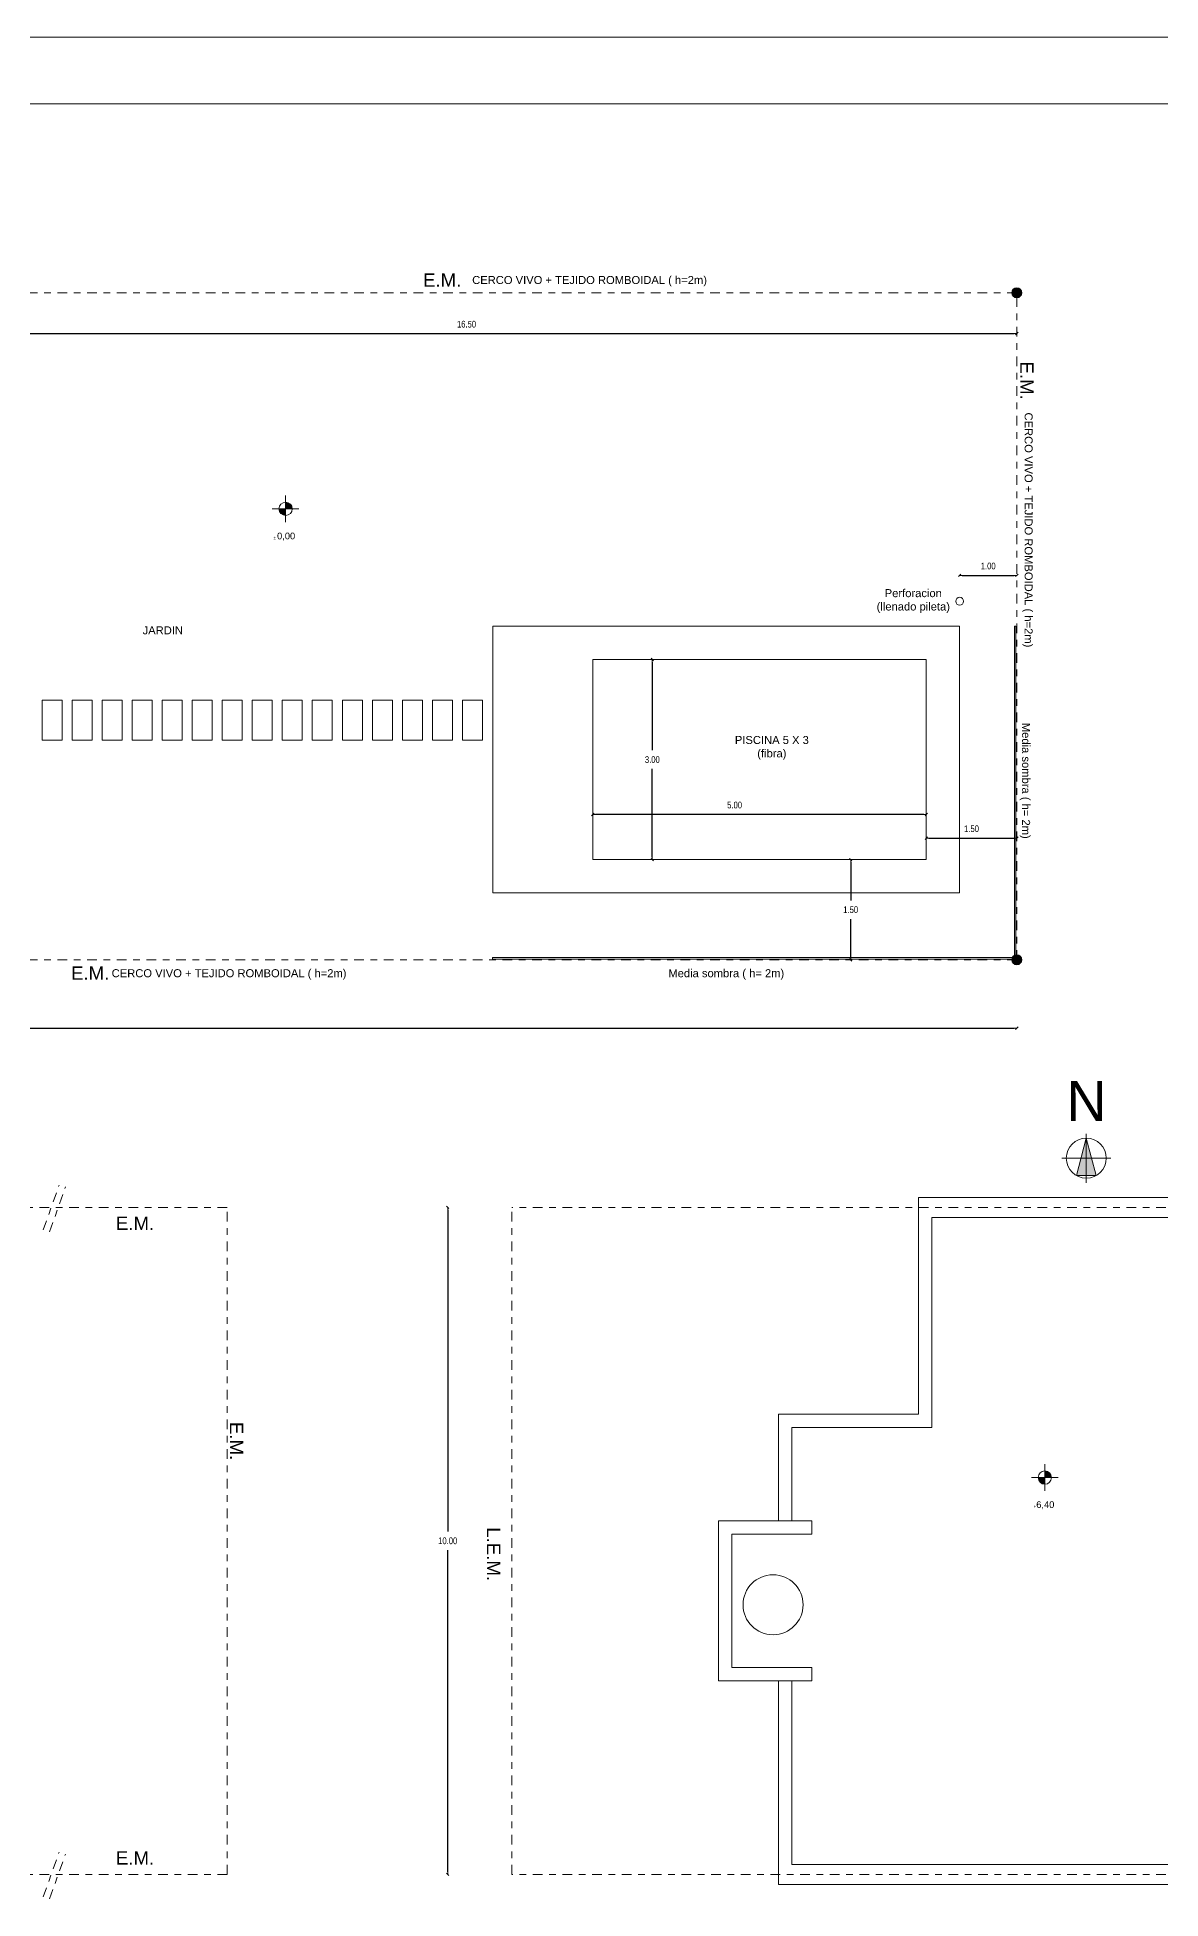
# Model space of a CAD drawing. Header units: millimetres. Extents: x 337 to 1167, y 242 to 575.
# Drawn here: x 557.23 to 574.07, y 295.05 to 322.96 of the extents above; entities that cross this region are included whole.
import ezdxf
from ezdxf.enums import TextEntityAlignment as Align

# ---------------------------------------------------------------- set-up
doc = ezdxf.new("R2010")
doc.units = ezdxf.units.MM
doc.linetypes.add('EJE', pattern=[0.205, 0.145, -0.03, 0, -0.03])
doc.layers.get('0').update_dxf_attribs({"lineweight": 5})
doc.layers.get('Defpoints').update_dxf_attribs({"lineweight": 5})
for name, color, linetype, lineweight in [('01', 1, 'Continuous', 5), ('cotas', 7, 'Continuous', 5), ('MUROS', 4, 'Continuous', 20), ('PRESENTACION ANTEPROYECTO', 7, 'Continuous', 5)]:
    doc.layers.add(name, color=color, linetype=linetype, lineweight=lineweight)
doc.styles.add('GENERATED_STYLE_13', font='')
doc.styles.add('GENERATED_STYLE_14', font='arial.ttf')
doc.styles.get('GENERATED_STYLE_13').set_extended_font_data('Arial Narrow Occidental')
doc.dimstyles.new('Dimstyle_92', dxfattribs={"dimtxt": 0.1, "dimasz": 0.038, "dimexe": 0.18, "dimexo": 0, "dimgap": 0.09, "dimtad": 1, "dimtih": 1, "dimtoh": 1, "dimzin": 0, "dimdsep": 46, "dimtxsty": 'GENERATED_STYLE_13', "dimblk": 'ARROWHEAD_6', "dimblk1": 'ARROWHEAD_6', "dimblk2": 'ARROWHEAD_6', "dimcen": 0.09, "dimse1": 1, "dimse2": 1, "dimclrd": 252, "dimclre": 252, "dimclrt": 252, "dimadec": 0, "dimazin": 0, "dimtfac": 1, "dimtdec": 4, "dimtmove": 0, "dimatfit": 3, "dimfxl": 1, "dimtolj": 1, "dimtzin": 0, "dimarcsym": 0})

# ---------------------------------------------------------------- blocks, each defined once
blk = doc.blocks.new('ARROWHEAD_6')
at = {"color": 0, "linetype": 'Continuous'}
for p, q in [((0, 0), (-1, 0)), ((-0.5, -0.5), (0.5, 0.5))]:
    blk.add_line(p, q, dxfattribs=at)
blk = doc.blocks.new('*D187')
at = {"layer": 'cotas', "color": 252, "lineweight": -2, "transparency": 16777216}
blk.add_line((570.519, 311.307), (565.595, 311.307), dxfattribs=at)
at = {"layer": 'Defpoints', "color": 0, "transparency": 16777216}
for p in [(565.557, 311.307), (565.557, 310.629), (570.557, 310.629)]:
    blk.add_point(p, dxfattribs=at)
at = {"layer": 'cotas', "color": 252, "lineweight": -2, "transparency": 16777216, "xscale": 0.03800000000000001, "yscale": 0.03800000000000001, "zscale": 0.03800000000000001, "rotation": 180}
blk.add_blockref('ARROWHEAD_6', (565.557, 311.307), dxfattribs=at)
at = {"layer": 'cotas', "color": 252, "lineweight": -2, "transparency": 16777216, "xscale": 0.03800000000000001, "yscale": 0.03800000000000001, "zscale": 0.03800000000000001}
blk.add_blockref('ARROWHEAD_6', (570.557, 311.307), dxfattribs=at)
at = {"layer": 'cotas', "color": 252, "transparency": 16777216, "insert": (567.683, 311.447), "char_height": 0.1, "attachment_point": 5, "style": 'GENERATED_STYLE_13'}
blk.add_mtext('\\A1;5.00', dxfattribs=at)
blk = doc.blocks.new('*D217')
at = {"layer": 'cotas', "color": 252, "lineweight": -2, "transparency": 16777216}
for p, q in [((566.449, 313.591), (566.449, 312.269)), ((566.449, 310.667), (566.449, 311.989))]:
    blk.add_line(p, q, dxfattribs=at)
at = {"layer": 'Defpoints', "color": 0, "transparency": 16777216}
for p in [(565.557, 313.629), (565.557, 310.629), (566.449, 310.629)]:
    blk.add_point(p, dxfattribs=at)
at = {"layer": 'cotas', "color": 252, "lineweight": -2, "transparency": 16777216, "xscale": 0.03800000000000001, "yscale": 0.03800000000000001, "zscale": 0.03800000000000001}
for p, rotation in [((566.449, 313.629), 90), ((566.449, 310.629), 270)]:
    blk.add_blockref('ARROWHEAD_6', p, dxfattribs=dict(at, rotation=rotation))
at = {"layer": 'cotas', "color": 252, "transparency": 16777216, "insert": (566.449, 312.129), "char_height": 0.1, "attachment_point": 5, "style": 'GENERATED_STYLE_13'}
blk.add_mtext('\\A1;3.00', dxfattribs=at)
blk = doc.blocks.new('*D237')
at = {"layer": 'cotas', "color": 252, "lineweight": -2, "transparency": 16777216}
for p, q in [((569.423, 310.591), (569.423, 310.018)), ((569.423, 309.166), (569.423, 309.738))]:
    blk.add_line(p, q, dxfattribs=at)
at = {"layer": 'Defpoints', "color": 0, "transparency": 16777216}
for p in [(570.557, 310.629), (569.423, 309.128), (571.913, 309.128)]:
    blk.add_point(p, dxfattribs=at)
at = {"layer": 'cotas', "color": 252, "lineweight": -2, "transparency": 16777216, "xscale": 0.03800000000000001, "yscale": 0.03800000000000001, "zscale": 0.03800000000000001}
for p, rotation in [((569.423, 310.629), 90), ((569.423, 309.128), 270)]:
    blk.add_blockref('ARROWHEAD_6', p, dxfattribs=dict(at, rotation=rotation))
at = {"layer": 'cotas', "color": 252, "transparency": 16777216, "insert": (569.423, 309.878), "char_height": 0.1, "attachment_point": 5, "style": 'GENERATED_STYLE_13'}
blk.add_mtext('\\A1;1.50', dxfattribs=at)
blk = doc.blocks.new('*D249')
at = {"layer": 'cotas', "color": 252, "lineweight": -2, "transparency": 16777216}
blk.add_line((555.451, 318.516), (571.875, 318.516), dxfattribs=at)
at = {"layer": 'Defpoints', "color": 0, "transparency": 16777216}
for p in [(555.413, 319.128), (571.913, 319.128), (571.913, 318.516)]:
    blk.add_point(p, dxfattribs=at)
at = {"layer": 'cotas', "color": 252, "lineweight": -2, "transparency": 16777216, "xscale": 0.03800000000000001, "yscale": 0.03800000000000001, "zscale": 0.03800000000000001, "rotation": 180}
blk.add_blockref('ARROWHEAD_6', (555.413, 318.516), dxfattribs=at)
at = {"layer": 'cotas', "color": 252, "lineweight": -2, "transparency": 16777216, "xscale": 0.03800000000000001, "yscale": 0.03800000000000001, "zscale": 0.03800000000000001}
blk.add_blockref('ARROWHEAD_6', (571.913, 318.516), dxfattribs=at)
at = {"layer": 'cotas', "color": 252, "transparency": 16777216, "insert": (563.663, 318.656), "char_height": 0.1, "attachment_point": 5, "style": 'GENERATED_STYLE_13'}
blk.add_mtext('\\A1;16.50', dxfattribs=at)
blk = doc.blocks.new('*D251')
at = {"layer": 'cotas', "color": 252, "lineweight": -2, "transparency": 16777216}
blk.add_line((541.951, 308.102), (571.875, 308.102), dxfattribs=at)
at = {"layer": 'Defpoints', "color": 0, "transparency": 16777216}
for p in [(571.913, 308.102), (541.913, 307.737), (571.913, 307.737)]:
    blk.add_point(p, dxfattribs=at)
at = {"layer": 'cotas', "color": 252, "lineweight": -2, "transparency": 16777216, "xscale": 0.03800000000000001, "yscale": 0.03800000000000001, "zscale": 0.03800000000000001, "rotation": 180}
blk.add_blockref('ARROWHEAD_6', (541.913, 308.102), dxfattribs=at)
at = {"layer": 'cotas', "color": 252, "lineweight": -2, "transparency": 16777216, "xscale": 0.03800000000000001, "yscale": 0.03800000000000001, "zscale": 0.03800000000000001}
blk.add_blockref('ARROWHEAD_6', (571.913, 308.102), dxfattribs=at)
at = {"layer": 'cotas', "color": 252, "transparency": 16777216, "insert": (556.913, 308.242), "char_height": 0.1, "attachment_point": 5, "style": 'GENERATED_STYLE_13'}
blk.add_mtext('\\A1;30.00', dxfattribs=at)
blk = doc.blocks.new('*D320')
at = {"layer": 'cotas', "color": 252, "lineweight": -2, "transparency": 16777216}
blk.add_line((570.595, 310.952), (571.875, 310.952), dxfattribs=at)
at = {"layer": 'Defpoints', "color": 0, "transparency": 16777216}
for p in [(571.913, 310.952), (570.557, 310.629), (571.913, 309.128)]:
    blk.add_point(p, dxfattribs=at)
at = {"layer": 'cotas', "color": 252, "lineweight": -2, "transparency": 16777216, "xscale": 0.03800000000000001, "yscale": 0.03800000000000001, "zscale": 0.03800000000000001, "rotation": 180}
blk.add_blockref('ARROWHEAD_6', (570.557, 310.952), dxfattribs=at)
at = {"layer": 'cotas', "color": 252, "lineweight": -2, "transparency": 16777216, "xscale": 0.03800000000000001, "yscale": 0.03800000000000001, "zscale": 0.03800000000000001}
blk.add_blockref('ARROWHEAD_6', (571.913, 310.952), dxfattribs=at)
at = {"layer": 'cotas', "color": 252, "transparency": 16777216, "insert": (571.235, 311.092), "char_height": 0.1, "attachment_point": 5, "style": 'GENERATED_STYLE_13'}
blk.add_mtext('\\A1;1.50', dxfattribs=at)
blk = doc.blocks.new('*D332')
at = {"layer": 'cotas', "color": 252, "lineweight": -2, "transparency": 16777216}
for p, q in [((563.381, 305.378), (563.381, 300.556)), ((563.381, 295.454), (563.381, 300.276))]:
    blk.add_line(p, q, dxfattribs=at)
at = {"layer": 'Defpoints', "color": 0, "transparency": 16777216}
for p in [(563.381, 305.416), (564.342, 305.416), (564.417, 295.416)]:
    blk.add_point(p, dxfattribs=at)
at = {"layer": 'cotas', "color": 252, "lineweight": -2, "transparency": 16777216, "xscale": 0.03800000000000001, "yscale": 0.03800000000000001, "zscale": 0.03800000000000001}
for p, rotation in [((563.381, 305.416), 90), ((563.381, 295.416), 270)]:
    blk.add_blockref('ARROWHEAD_6', p, dxfattribs=dict(at, rotation=rotation))
at = {"layer": 'cotas', "color": 252, "transparency": 16777216, "insert": (563.381, 300.416), "char_height": 0.1, "attachment_point": 5, "style": 'GENERATED_STYLE_13'}
blk.add_mtext('\\A1;10.00', dxfattribs=at)
blk = doc.blocks.new('OBJECT_353', base_point=(119.823, 245.494))
at = {"layer": 'PRESENTACION ANTEPROYECTO'}
blk.add_hatch(color=7, dxfattribs=at).paths.add_polyline_path([(119.97, 245.233), (119.823, 245.794), (119.676, 245.233)], flags=0)
at = {"layer": 'PRESENTACION ANTEPROYECTO', "color": 7, "linetype": 'Continuous'}
for p, q in [((119.676, 245.233), (119.823, 245.794)), ((119.823, 245.859), (119.823, 245.123)), ((119.823, 245.794), (119.97, 245.233)), ((119.455, 245.494), (120.191, 245.494)), ((119.97, 245.233), (119.676, 245.233))]:
    blk.add_line(p, q, dxfattribs=at)
blk.add_circle((119.823, 245.494), 0.3, dxfattribs=at)
at = {"layer": 'PRESENTACION ANTEPROYECTO', "color": 7, "style": 'GENERATED_STYLE_14'}
blk.add_attdef('txt', text='', height=0.6, dxfattribs=at).set_placement((119.826, 245.872), align=Align.BOTTOM_CENTER)
blk = doc.blocks.new('*D489')
at = {"layer": 'cotas', "color": 252, "lineweight": -2, "transparency": 16777216}
blk.add_line((571.095, 314.891), (571.875, 314.891), dxfattribs=at)
at = {"layer": 'Defpoints', "color": 0, "transparency": 16777216}
for p in [(571.913, 319.128), (571.913, 314.891), (571.057, 314.503)]:
    blk.add_point(p, dxfattribs=at)
at = {"layer": 'cotas', "color": 252, "lineweight": -2, "transparency": 16777216, "xscale": 0.03800000000000001, "yscale": 0.03800000000000001, "zscale": 0.03800000000000001, "rotation": 180}
blk.add_blockref('ARROWHEAD_6', (571.057, 314.891), dxfattribs=at)
at = {"layer": 'cotas', "color": 252, "lineweight": -2, "transparency": 16777216, "xscale": 0.03800000000000001, "yscale": 0.03800000000000001, "zscale": 0.03800000000000001}
blk.add_blockref('ARROWHEAD_6', (571.913, 314.891), dxfattribs=at)
at = {"layer": 'cotas', "color": 252, "transparency": 16777216, "insert": (571.485, 315.031), "char_height": 0.1, "attachment_point": 5, "style": 'GENERATED_STYLE_13'}
blk.add_mtext('\\A1;1.00', dxfattribs=at)

msp = doc.modelspace()

# ---------------------------------------------------------------- hatches: boundary and pattern name
at = {"layer": 'PRESENTACION ANTEPROYECTO'}
for points in [[(571.988, 319.128, -0.414214), (571.913, 319.053, -0.414214), (571.838, 319.128, -0.414214), (571.913, 319.203, -0.414214)], [(571.988, 309.128, -0.414214), (571.913, 309.053, -0.414214), (571.838, 309.128, -0.414214), (571.913, 309.203, -0.414214)]]:
    msp.add_hatch(color=252, dxfattribs=at).paths.add_polyline_path(points, flags=0)

# ---------------------------------------------------------------- linework, layer by layer
at = {"layer": '01', "linetype": 'Continuous'}
for p, q in [((571.057, 314.129), (564.057, 314.129)), ((564.057, 310.129), (564.057, 314.129)), ((571.057, 310.129), (571.057, 314.129)), ((570.557, 313.629), (565.557, 313.629)), ((565.557, 310.629), (565.557, 313.629)), ((570.557, 310.629), (570.557, 313.629)), ((557.301, 313.022), (557.601, 313.022)), ((557.301, 313.022), (557.301, 312.422)), ((557.601, 313.022), (557.601, 312.422)), ((557.751, 313.022), (558.051, 313.022)), ((557.751, 313.022), (557.751, 312.422)), ((558.051, 313.022), (558.051, 312.422)), ((558.201, 313.022), (558.501, 313.022)), ((558.201, 313.022), (558.201, 312.422)), ((558.501, 313.022), (558.501, 312.422)), ((558.651, 313.022), (558.651, 312.422)), ((558.651, 313.022), (558.951, 313.022)), ((558.951, 313.022), (558.951, 312.422)), ((559.101, 313.022), (559.101, 312.422)), ((559.101, 313.022), (559.401, 313.022)), ((559.401, 313.022), (559.401, 312.422)), ((559.551, 313.022), (559.551, 312.422)), ((559.551, 313.022), (559.851, 313.022)), ((559.851, 313.022), (559.851, 312.422)), ((560.001, 313.022), (560.301, 313.022)), ((560.001, 313.022), (560.001, 312.422)), ((560.301, 313.022), (560.301, 312.422)), ((560.451, 313.022), (560.451, 312.422)), ((560.451, 313.022), (560.751, 313.022)), ((560.751, 313.022), (560.751, 312.422)), ((560.901, 313.022), (561.201, 313.022)), ((560.901, 313.022), (560.901, 312.422)), ((561.201, 313.022), (561.201, 312.422)), ((561.351, 313.022), (561.351, 312.422)), ((561.351, 313.022), (561.651, 313.022)), ((561.651, 313.022), (561.651, 312.422)), ((561.801, 313.022), (562.101, 313.022)), ((561.801, 313.022), (561.801, 312.422)), ((562.101, 313.022), (562.101, 312.422)), ((562.251, 313.022), (562.551, 313.022)), ((562.251, 313.022), (562.251, 312.422)), ((562.551, 313.022), (562.551, 312.422)), ((562.701, 313.022), (563.001, 313.022)), ((562.701, 313.022), (562.701, 312.422)), ((562.701, 313.022), (563.001, 313.022)), ((562.701, 313.022), (562.701, 312.422)), ((563.001, 313.022), (563.001, 312.422)), ((563.001, 313.022), (563.001, 312.422)), ((563.151, 313.022), (563.451, 313.022)), ((563.151, 313.022), (563.151, 312.422)), ((563.451, 313.022), (563.451, 312.422)), ((563.601, 313.022), (563.901, 313.022)), ((563.601, 313.022), (563.601, 312.422)), ((563.901, 313.022), (563.901, 312.422)), ((557.301, 312.422), (557.601, 312.422)), ((557.751, 312.422), (558.051, 312.422)), ((558.201, 312.422), (558.501, 312.422)), ((558.651, 312.422), (558.951, 312.422)), ((559.101, 312.422), (559.401, 312.422)), ((559.551, 312.422), (559.851, 312.422)), ((560.001, 312.422), (560.301, 312.422)), ((560.451, 312.422), (560.751, 312.422)), ((560.901, 312.422), (561.201, 312.422)), ((561.351, 312.422), (561.651, 312.422)), ((561.801, 312.422), (562.101, 312.422)), ((562.251, 312.422), (562.551, 312.422)), ((562.701, 312.422), (563.001, 312.422)), ((562.701, 312.422), (563.001, 312.422)), ((563.151, 312.422), (563.451, 312.422)), ((563.601, 312.422), (563.901, 312.422)), ((570.557, 310.629), (565.557, 310.629)), ((571.057, 310.129), (564.057, 310.129))]:
    msp.add_line(p, q, dxfattribs=at)
at = {"layer": '01'}
for points in [[(571.901, 314.13), (571.901, 309.139), (571.877, 309.139), (571.877, 314.13)], [(564.055, 309.163), (571.913, 309.163), (571.913, 309.139), (564.055, 309.139)]]:
    msp.add_lwpolyline(points, close=True, dxfattribs=at)
at = {"layer": '01', "linetype": 'Continuous'}
msp.add_circle((571.057, 314.503), 0.0595, dxfattribs=at)
at = {"layer": 'MUROS', "color": 2}
for p, q in [((574.842, 305.566), (570.442, 305.566)), ((570.442, 305.566), (570.442, 302.316)), ((574.642, 305.266), (570.642, 305.266)), ((570.642, 305.266), (570.642, 302.116)), ((568.342, 300.716), (568.342, 302.316)), ((570.442, 302.316), (568.342, 302.316)), ((568.542, 300.716), (568.542, 302.116)), ((570.642, 302.116), (568.542, 302.116)), ((568.342, 300.716), (567.442, 300.716)), ((567.442, 298.316), (567.442, 300.716)), ((568.342, 300.716), (568.542, 300.716)), ((568.842, 300.716), (568.542, 300.716)), ((568.842, 300.516), (568.842, 300.716)), ((568.842, 300.516), (567.642, 300.516)), ((567.642, 298.516), (567.642, 300.516)), ((568.426, 298.516), (567.642, 298.516)), ((568.842, 298.516), (568.426, 298.516)), ((568.842, 298.316), (568.842, 298.516)), ((568.542, 298.316), (567.442, 298.316)), ((568.342, 295.266), (568.342, 298.316)), ((568.542, 295.566), (568.542, 298.316)), ((568.842, 298.316), (568.542, 298.316)), ((576.042, 295.566), (568.542, 295.566)), ((576.242, 295.266), (568.342, 295.266))]:
    msp.add_line(p, q, dxfattribs=at)
for start, end in [(90, 270), (270, 90)]:
    msp.add_arc((568.259, 299.458), 0.45, start, end, dxfattribs=at)
at = {"layer": 'PRESENTACION ANTEPROYECTO'}
for p in [(533.88, 322.959), (539.32, 322.959)]:
    msp.add_line(p, (639.944, 322.959), dxfattribs=at)
at = {"layer": 'PRESENTACION ANTEPROYECTO', "color": 7, "linetype": 'Continuous'}
for p, q in [((533.88, 322.959), (639.944, 322.959)), ((560.951, 316.088), (560.951, 315.688)), ((561.151, 315.888), (560.751, 315.888)), ((572.334, 301.565), (572.334, 301.165)), ((572.534, 301.365), (572.134, 301.365))]:
    msp.add_line(p, q, dxfattribs=at)
at = {"layer": 'PRESENTACION ANTEPROYECTO', "color": 2}
msp.add_line((536.38, 321.959), (638.944, 321.959), dxfattribs=at)
at = {"layer": 'PRESENTACION ANTEPROYECTO', "color": 252, "linetype": 'EJE'}
for p, q in [((571.913, 319.128), (542.313, 319.128)), ((571.913, 309.128), (571.913, 319.128)), ((571.913, 309.128), (571.913, 319.128)), ((571.913, 309.128), (541.913, 309.128)), ((557.316, 305.079), (557.554, 305.75)), ((557.412, 305.05), (557.65, 305.721)), ((560.075, 305.416), (541.813, 305.416)), ((560.075, 295.416), (560.075, 305.416)), ((560.075, 295.416), (560.075, 305.416)), ((582.604, 305.416), (564.342, 305.416)), ((564.342, 295.416), (564.342, 305.416)), ((564.342, 295.416), (564.342, 305.416)), ((557.316, 295.079), (557.554, 295.75)), ((557.412, 295.05), (557.65, 295.721)), ((560.075, 295.416), (541.813, 295.416)), ((582.604, 295.416), (564.342, 295.416))]:
    msp.add_line(p, q, dxfattribs=at)
at = {"layer": 'PRESENTACION ANTEPROYECTO', "color": 7, "linetype": 'Continuous', "const_width": 0.1}
for points in [[(560.951, 315.838, -0.414214), (560.901, 315.888)], [(560.951, 315.938, -0.414214), (561.001, 315.888)], [(572.334, 301.415, -0.414214), (572.384, 301.365)], [(572.334, 301.315, -0.414214), (572.284, 301.365)]]:
    msp.add_lwpolyline(points, format="xyb", dxfattribs=at)
at = {"layer": 'PRESENTACION ANTEPROYECTO', "color": 252, "linetype": 'Continuous'}
for centre in [(571.913, 319.128), (571.913, 309.128)]:
    msp.add_circle(centre, 0.075, dxfattribs=at)
at = {"layer": 'PRESENTACION ANTEPROYECTO', "color": 7, "linetype": 'Continuous'}
for centre in [(560.951, 315.888), (572.334, 301.365)]:
    msp.add_circle(centre, 0.1, dxfattribs=at)

# ---------------------------------------------------------------- block references
ref = msp.add_blockref('OBJECT_353', (572.956, 306.153), dxfattribs=at)
ref.add_attrib('txt', 'N', dxfattribs={"color": 7, "linetype": 'Continuous', "height": 0.6, "style": 'GENERATED_STYLE_14'}).set_placement((572.959, 306.531), align=Align.BOTTOM_CENTER)

# ---------------------------------------------------------------- texts
at = {"layer": 'PRESENTACION ANTEPROYECTO', "color": 7, "attachment_point": 5, "style": 'GENERATED_STYLE_14'}
for s, insert, char_height, width in [('\\A1;{\\fArial|b0|i0|c0|p34;\\C252;E.M.}', (563.298, 319.318), 0.2, 0.64408), ('\\A1;{\\C252;CERCO VIVO + TEJIDO ROMBOIDAL ( h=2m)}', (565.508, 319.301), 0.12, 3.66235), ('\\A1;{\\C252;Perforacion\\P(llenado pileta)}', (570.362, 314.506), 0.12, 1.3491), ('\\A1;{\\C252;JARDIN}', (559.109, 314.066), 0.12, 1.3491), ('\\A1;{\\C252;PISCINA 5 X 3 (fibra)}', (568.241, 312.305), 0.12, 1.3491), ('\\A1;{\\fArial|b0|i0|c0|p34;\\C252;E.M.}', (558.02, 308.928), 0.2, 0.64408), ('\\A1;{\\C252;CERCO VIVO + TEJIDO ROMBOIDAL ( h=2m)}', (560.103, 308.908), 0.12, 3.62203), ('\\A1;{\\C252;Media sombra ( h= 2m)}', (567.558, 308.908), 0.12, 3.05358), ('\\A1;{\\fArial|b0|i0|c0|p34;\\C252;E.M.}', (558.693, 305.177), 0.2, 0.64408), ('\\A1;{\\fArial|b0|i0|c0|p34;\\C252;E.M.}', (558.693, 295.662), 0.2, 0.64408)]:
    msp.add_mtext(s, dxfattribs=dict(at, insert=insert, char_height=char_height, width=width))
at = {"layer": 'PRESENTACION ANTEPROYECTO', "color": 7, "attachment_point": 5, "rotation": 270, "style": 'GENERATED_STYLE_14'}
for s, insert, char_height, width in [('\\A1;{\\fArial|b0|i0|c0|p34;\\C252;E.M.}', (572.066, 317.81), 0.2, 0.64408), ('\\A1;{\\C252;CERCO VIVO + TEJIDO ROMBOIDAL ( h=2m)}', (572.073, 315.572), 0.12, 3.78701), ('\\A1;{\\C252;Media sombra ( h= 2m)}', (572.035, 311.811), 0.12, 3.05358), ('\\A1;{\\fArial|b0|i0|c0|p34;\\C252;E.M.}', (560.216, 301.912), 0.2, 0.64408), ('\\A1;{\\fArial|b0|i0|c0|p34;\\C252;L.E.M.}', (564.07, 300.216), 0.2, 1.05558)]:
    msp.add_mtext(s, dxfattribs=dict(at, insert=insert, char_height=char_height, width=width))
at = {"layer": 'PRESENTACION ANTEPROYECTO', "color": 7, "char_height": 0.04688, "attachment_point": 3}
for s, insert in [('{\\fArial|b0|i0|c0|p32;± \\H2.133x;0,00}', (561.094, 315.532)), ('{\\fArial|b0|i0|c0|p34;+\\H2.133x;6,40}', (572.477, 301.009))]:
    msp.add_mtext(s, dxfattribs=dict(at, insert=insert))

# ---------------------------------------------------------------- dimensions: what is measured, and where the dimension line sits
at = {"layer": 'cotas'}
for base, p1, p2, picture, middle in [((571.913, 318.516), (555.413, 319.128), (571.913, 319.128), '*D249', (563.663, 318.656)), ((571.913, 308.102), (541.913, 307.737), (571.913, 307.737), '*D251', (556.913, 308.242))]:
    dim = msp.add_linear_dim(base=base, p1=p1, p2=p2, dimstyle='Dimstyle_92', dxfattribs=at)
    dim.commit()
    dim.dimension.update_dxf_attribs({"geometry": picture, "text_midpoint": middle})
for base, p1, p2, text, picture, middle in [((571.913, 314.891), (571.057, 314.503), (571.913, 319.128), '1.00', '*D489', (571.485, 315.031)), ((571.913, 310.952), (570.557, 310.629), (571.913, 309.128), '1.50', '*D320', (571.235, 311.092))]:
    dim = msp.add_linear_dim(base=base, p1=p1, p2=p2, text=text, dimstyle='Dimstyle_92', dxfattribs=at)
    dim.commit()
    dim.dimension.update_dxf_attribs({"geometry": picture, "text_midpoint": middle})
for base, p1, p2, angle, picture, middle in [((566.449, 310.629), (565.557, 313.629), (565.557, 310.629), 90, '*D217', (566.449, 312.129)), ((569.423, 309.128), (570.557, 310.629), (571.913, 309.128), 90, '*D237', (569.423, 309.878)), ((563.381, 305.416), (564.417, 295.416), (564.342, 305.416), 270, '*D332', (563.381, 300.416))]:
    dim = msp.add_linear_dim(base=base, p1=p1, p2=p2, angle=angle, dimstyle='Dimstyle_92', dxfattribs=at)
    dim.commit()
    dim.dimension.update_dxf_attribs({"geometry": picture, "text_midpoint": middle})
dim = msp.add_linear_dim(base=(565.557, 311.307), p1=(570.557, 310.629), p2=(565.557, 310.629), angle=180, dimstyle='Dimstyle_92', dxfattribs=at)
dim.commit()
dim.dimension.update_dxf_attribs({"geometry": '*D187', "text_midpoint": (567.683, 311.307), "dimtype": 160})

doc.saveas('drawing.dxf')
